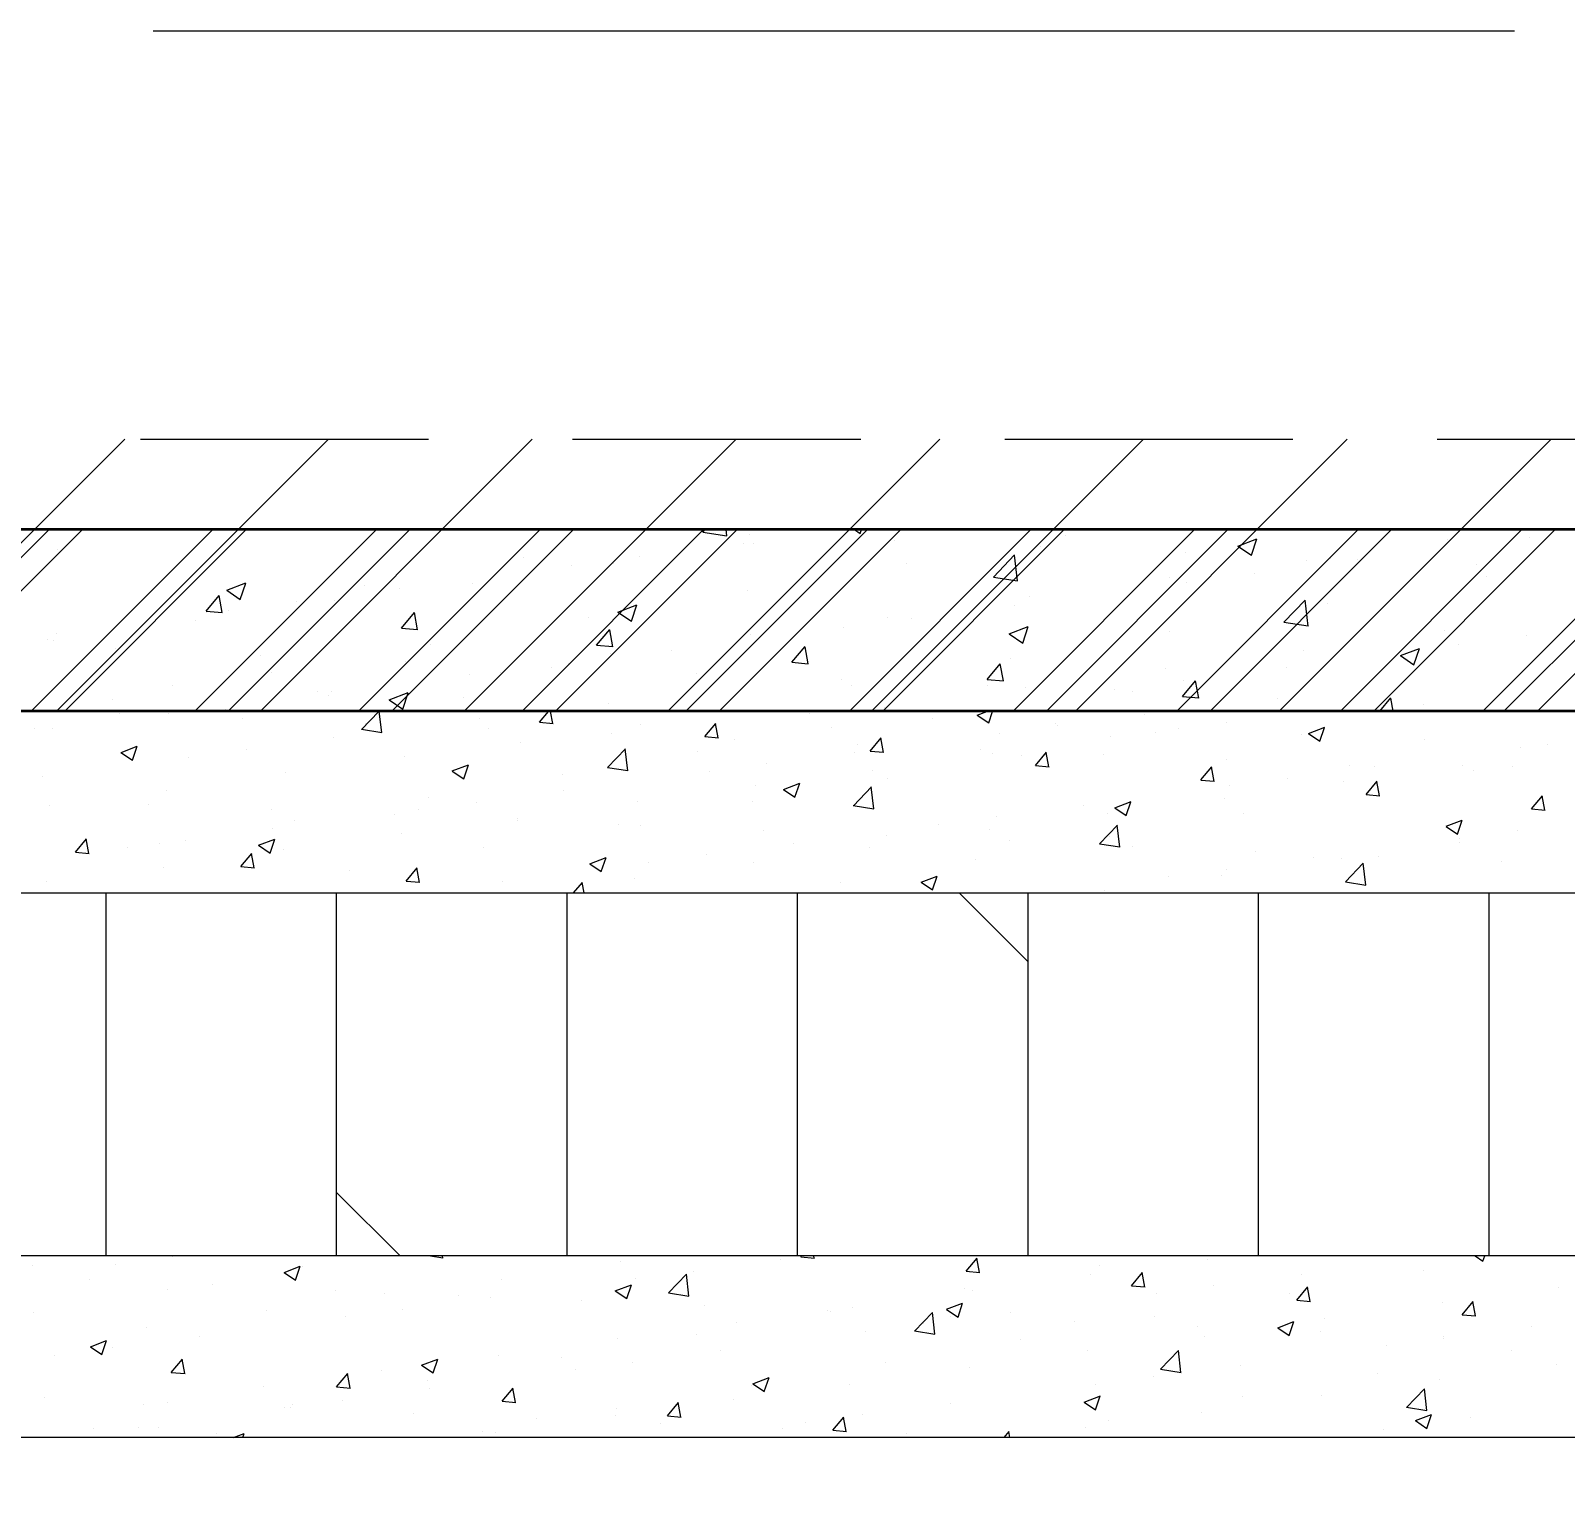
# Model space of a CAD drawing. Header units: millimetres. Extents: x 115500 to 206800, y -6300 to 53700.
# Drawn here: x 136315 to 138006, y 7281 to 8900 of the extents above; entities that cross this region are included whole.
import ezdxf

# ---------------------------------------------------------------- set-up
doc = ezdxf.new("R2010")
doc.units = ezdxf.units.MM
doc.linetypes.add('HIDDEN2', pattern=[4.7625, 3.175, -1.5875])
doc.linetypes.add('HT_Grid$0$CENTER2', pattern=[1.125, 0.75, -0.125, 0.125, -0.125])
doc.layers.get('Defpoints').update_dxf_attribs({"color": 151, "lineweight": 9})
for name, color, linetype, lineweight in [('HT_Dim Grid$0$NDC_S_DIM', 1, 'Continuous', 15), ('HT_Grid$0$NDC_S_AXIS', 5, 'HT_Grid$0$CENTER2', 13), ('NDC_S_BEAM', 3, 'HIDDEN2', 20), ('NDC_S_HATCH MATERIAL', 8, 'Continuous', 13), ('NDC_S_SLAB', 2, 'Continuous', 20), ('NDC_S_WALL', 6, 'Continuous', 35)]:
    doc.layers.add(name, color=color, linetype=linetype, lineweight=lineweight)
doc.styles.add('HT_Dim Grid$0$NDC_DIM', font='', dxfattribs={"width": 0.75})
doc.styles.get('HT_Dim Grid$0$NDC_DIM').set_extended_font_data('Dotum')
doc.dimstyles.new('HT_Dim Grid$0$NDC_dim_150', dxfattribs={"dimscale": 150, "dimtxt": 2.5, "dimasz": 1.5, "dimexe": 1.5, "dimexo": 2.5, "dimgap": 1, "dimtad": 1, "dimdec": 0, "dimzin": 0, "dimdsep": 46, "dimtxsty": 'HT_Dim Grid$0$NDC_DIM', "dimblk": 'HT_Dim Grid$0$DIMMARK', "dimcen": 0.09, "dimdle": 1.2, "dimclrd": 1, "dimclre": 1, "dimclrt": 3, "dimadec": 0, "dimazin": 0, "dimtfac": 1, "dimtdec": 0, "dimtix": 1, "dimtofl": 0, "dimtmove": 0, "dimatfit": 3, "dimfxl": 8, "dimfxlon": 1, "dimtolj": 1, "dimtzin": 0, "dimarcsym": 0})

# ---------------------------------------------------------------- blocks, each defined once
blk = doc.blocks.new('HT_Dim Grid$0$DIMMARK')
at = {"layer": 'HT_Dim Grid$0$NDC_S_DIM', "color": 1}
blk.add_line((-1.5, 0), (1, 0), dxfattribs=at)
at = {"layer": 'HT_Dim Grid$0$NDC_S_DIM', "color": 2, "const_width": 0.1}
blk.add_lwpolyline([(-0.4243, -0.4243), (0.4243, 0.4243)], dxfattribs=at)
blk = doc.blocks.new('*D64')
at = {"layer": 'Defpoints', "color": 0, "ltscale": 200, "transparency": 16777216}
for p in [(130700, 8900), (191600, 8900), (191600, -3900)]:
    blk.add_point(p, dxfattribs=at)
at = {"layer": 'HT_Dim Grid$0$NDC_S_DIM', "color": 1, "lineweight": -2, "ltscale": 200, "transparency": 16777216}
for p, q in [((130700, -2700), (130700, -4125)), ((191600, -2700), (191600, -4125)), ((130925, -3900), (191375, -3900))]:
    blk.add_line(p, q, dxfattribs=at)
at = {"layer": 'HT_Dim Grid$0$NDC_S_DIM', "color": 1, "lineweight": -2, "ltscale": 200, "transparency": 16777216, "xscale": 225, "yscale": 225, "zscale": 225, "rotation": 180}
blk.add_blockref('HT_Dim Grid$0$DIMMARK', (130700, -3900), dxfattribs=at)
at = {"layer": 'HT_Dim Grid$0$NDC_S_DIM', "color": 1, "lineweight": -2, "ltscale": 200, "transparency": 16777216, "xscale": 225, "yscale": 225, "zscale": 225}
blk.add_blockref('HT_Dim Grid$0$DIMMARK', (191600, -3900), dxfattribs=at)
at = {"layer": 'HT_Dim Grid$0$NDC_S_DIM', "color": 3, "ltscale": 200, "transparency": 16777216, "insert": (161150, -3562.2), "char_height": 375, "attachment_point": 5, "style": 'HT_Dim Grid$0$NDC_DIM'}
blk.add_mtext('\\A1;60900', dxfattribs=at)
blk = doc.blocks.new('*D69')
at = {"layer": 'Defpoints', "color": 0, "ltscale": 200, "transparency": 16777216}
for p in [(130700, 8900), (140350, 8900), (140350, -2700)]:
    blk.add_point(p, dxfattribs=at)
at = {"layer": 'HT_Dim Grid$0$NDC_S_DIM', "color": 1, "lineweight": -2, "ltscale": 200, "transparency": 16777216}
for p, q in [((130700, -1500), (130700, -2925)), ((140350, -1500), (140350, -2925)), ((130925, -2700), (140125, -2700))]:
    blk.add_line(p, q, dxfattribs=at)
at = {"layer": 'HT_Dim Grid$0$NDC_S_DIM', "color": 1, "lineweight": -2, "ltscale": 200, "transparency": 16777216, "xscale": 225, "yscale": 225, "zscale": 225, "rotation": 180}
blk.add_blockref('HT_Dim Grid$0$DIMMARK', (130700, -2700), dxfattribs=at)
at = {"layer": 'HT_Dim Grid$0$NDC_S_DIM', "color": 1, "lineweight": -2, "ltscale": 200, "transparency": 16777216, "xscale": 225, "yscale": 225, "zscale": 225}
blk.add_blockref('HT_Dim Grid$0$DIMMARK', (140350, -2700), dxfattribs=at)
at = {"layer": 'HT_Dim Grid$0$NDC_S_DIM', "color": 3, "ltscale": 200, "transparency": 16777216, "insert": (135525, -2362.2), "char_height": 375, "attachment_point": 5, "style": 'HT_Dim Grid$0$NDC_DIM'}
blk.add_mtext('\\A1;9650', dxfattribs=at)

msp = doc.modelspace()

# ---------------------------------------------------------------- linework, layer by layer
at = {"layer": 'HT_Grid$0$NDC_S_AXIS', "ltscale": 2000}
msp.add_line((120700, 8900), (201600, 8900), dxfattribs=at)
at = {"layer": 'NDC_S_BEAM', "ltscale": 100}
msp.add_line((124053.4, 8450), (150900, 8450), dxfattribs=at)
at = {"layer": 'NDC_S_HATCH MATERIAL', "linetype": 'Continuous', "ltscale": 100}
for p, q in [((136118.6, 8150), (136418.6, 8450)), ((136343.2, 8150), (136643.2, 8450)), ((136567.7, 8150), (136867.7, 8450)), ((136792.2, 8150), (137092.2, 8450)), ((137016.7, 8150), (137316.7, 8450)), ((137241.2, 8150), (137541.2, 8450)), ((137465.7, 8150), (137765.7, 8450)), ((137690.2, 8150), (137990.2, 8450)), ((137914.7, 8150), (138214.7, 8450)), ((136135.3, 8150.4), (136335.3, 8350.4)), ((136172, 8150.4), (136372, 8350.4)), ((136315.6, 8150.4), (136515.6, 8350.4)), ((136352.4, 8150.4), (136552.4, 8350.4)), ((136495.9, 8150.4), (136695.9, 8350.4)), ((136532.7, 8150.4), (136732.7, 8350.4)), ((136676.2, 8150.4), (136876.2, 8350.4)), ((136713, 8150.4), (136913, 8350.4)), ((136856.5, 8150.4), (137056.5, 8350.4)), ((136893.3, 8150.4), (137093.3, 8350.4)), ((137033.1, 8349.2), (137033.1, 8349.2)), ((137036.9, 8150.4), (137236.9, 8350.4)), ((137055.6, 8347.6), (137058.2, 8350.4)), ((137055.6, 8347.6), (137082.2, 8343.4)), ((137073.6, 8150.4), (137273.6, 8350.4)), ((137082.2, 8343.4), (137081.4, 8350.4)), ((137107, 8345.1), (137107, 8345.1)), ((137217.2, 8150.4), (137417.2, 8350.4)), ((137222.7, 8350.4), (137229, 8346.1)), ((137229, 8346), (137230.5, 8350.4)), ((137253.9, 8150.4), (137453.9, 8350.4)), ((137267.2, 8338.3), (137267.2, 8338.3)), ((137397.5, 8150.4), (137597.5, 8350.4)), ((137434.2, 8150.4), (137634.2, 8350.4)), ((137454.9, 8343.4), (137454.9, 8343.4)), ((137577.8, 8150.4), (137777.8, 8350.4)), ((137614.5, 8150.4), (137814.5, 8350.4)), ((137645.2, 8332.2), (137666.2, 8340.2)), ((137660.2, 8322), (137666.2, 8340.1)), ((137758.1, 8150.4), (137958.1, 8350.4)), ((137794.9, 8150.4), (137994.9, 8350.4)), ((137876.6, 8339.2), (137876.6, 8339.2)), ((137938.4, 8150.4), (138138.4, 8350.4)), ((137966.8, 8341.7), (137966.8, 8341.7)), ((137975.2, 8150.4), (138175.2, 8350.4)), ((136344, 8328), (136344, 8328)), ((136986.2, 8320.6), (136986.2, 8320.6)), ((137099.9, 8335.5), (137099.9, 8335.5)), ((137111.6, 8334.6), (137111.6, 8334.6)), ((137375.7, 8297.9), (137399.1, 8322.3)), ((137402.4, 8293.7), (137399.1, 8322.2)), ((137427.3, 8331.6), (137427.3, 8331.6)), ((137587.5, 8324.8), (137587.5, 8324.8)), ((137645.2, 8332.2), (137660.2, 8322.1)), ((136858.1, 8319.2), (136858.1, 8319.2)), ((136911.1, 8310.7), (136911.1, 8310.7)), ((136957.5, 8313.4), (136957.5, 8313.4)), ((137279.9, 8313.4), (137279.9, 8313.4)), ((137720.8, 8316.7), (137720.8, 8316.7)), ((137747.6, 8318), (137747.6, 8318)), ((137777.3, 8316.8), (137777.3, 8316.8)), ((137907.8, 8311.3), (137907.8, 8311.3)), ((136530.9, 8283.5), (136551.9, 8291.5)), ((136545.8, 8273.3), (136551.9, 8291.4)), ((136683.2, 8289.1), (136683.2, 8289.1)), ((136801.7, 8290.9), (136801.7, 8290.9)), ((137375.7, 8297.9), (137402.4, 8293.8)), ((137569.3, 8297.5), (137569.3, 8297.5)), ((137588.6, 8291.9), (137588.6, 8291.9)), ((137663.7, 8301.8), (137663.7, 8301.8)), ((137919.4, 8298.5), (137919.4, 8298.5)), ((136508.2, 8260.5), (136522.6, 8277.8)), ((136526.1, 8258.9), (136522.6, 8277.7)), ((136530.9, 8283.5), (136545.8, 8273.4)), ((136608, 8270.8), (136608, 8270.8)), ((136650.2, 8271.7), (136650.2, 8271.7)), ((136721.7, 8285.7), (136721.7, 8285.7)), ((137105, 8283.3), (137105, 8283.3)), ((137415.3, 8276.4), (137415.3, 8276.4)), ((137695.9, 8248.3), (137719.3, 8272.6)), ((137722.6, 8244), (137719.3, 8272.5)), ((136508.2, 8260.5), (136526.1, 8259)), ((136508.2, 8259.1), (136508.2, 8259.1)), ((136532.9, 8260.9), (136532.9, 8260.9)), ((136723.4, 8241.7), (136737.8, 8258.9)), ((136741.3, 8240), (136737.8, 8258.8)), ((136930, 8253.3), (136930, 8253.3)), ((136962, 8259.4), (136983, 8267.5)), ((136962, 8259.4), (136976.9, 8249.4)), ((136977, 8249.3), (136983, 8267.4)), ((137259.5, 8253.9), (137259.5, 8253.9)), ((137399.1, 8267), (137399.1, 8267)), ((137744.4, 8268.4), (137744.4, 8268.4)), ((136343.5, 8236), (136343.5, 8236)), ((136496.2, 8250.6), (136496.2, 8250.6)), ((136723.4, 8241.7), (136741.3, 8240.1)), ((136938.5, 8222.9), (136953, 8240.1)), ((136956.5, 8221.2), (136953, 8240)), ((137210.4, 8242.2), (137210.4, 8242.2)), ((137285.5, 8252), (137285.5, 8252)), ((137393.2, 8235.4), (137414.2, 8243.5)), ((137393.2, 8235.4), (137408.1, 8225.3)), ((137408.1, 8225.2), (137414.2, 8243.4)), ((137569.5, 8238.4), (137569.5, 8238.4)), ((137695.9, 8248.3), (137722.6, 8244.1)), ((137873, 8239.3), (137873, 8239.3)), ((136333.3, 8229.1), (136333.3, 8229.1)), ((136340.3, 8228.1), (136340.3, 8228.1)), ((136408, 8218.9), (136408, 8218.9)), ((136755.1, 8223.3), (136755.1, 8223.3)), ((136938.5, 8222.9), (136956.5, 8221.3)), ((137107.9, 8234.7), (137107.9, 8234.7)), ((137153.7, 8204.1), (137168.2, 8221.3)), ((137171.7, 8202.4), (137168.2, 8221.2)), ((137824.3, 8211.4), (137845.3, 8219.4)), ((137839.2, 8201.2), (137845.3, 8219.3)), ((137887.8, 8223.4), (137887.8, 8223.4)), ((137963, 8233.3), (137963, 8233.3)), ((136568.2, 8212.1), (136568.2, 8212.1)), ((136728.3, 8205.3), (136728.3, 8205.3)), ((136907.3, 8202.3), (136907.3, 8202.3)), ((136953.9, 8213.6), (136953.9, 8213.6)), ((137020.9, 8217.2), (137020.9, 8217.2)), ((137153.7, 8204.1), (137171.6, 8202.5)), ((137368.9, 8185.2), (137383.4, 8202.5)), ((137386.8, 8183.5), (137383.4, 8202.4)), ((137394.5, 8208.4), (137394.5, 8208.4)), ((137717.2, 8216.9), (137717.2, 8216.9)), ((137824.3, 8211.4), (137839.2, 8201.3)), ((136580.1, 8193.2), (136580.1, 8193.2)), ((136798.1, 8191.1), (136798.1, 8191.1)), ((136832.2, 8192.4), (136832.2, 8192.4)), ((136888.5, 8198.6), (136888.5, 8198.6)), ((137048.6, 8191.8), (137048.6, 8191.8)), ((137208.8, 8185), (137208.8, 8185)), ((137368.9, 8185.2), (137386.8, 8183.7)), ((137565.6, 8197.6), (137565.6, 8197.6)), ((137698.4, 8198.5), (137698.4, 8198.5)), ((136471.3, 8178.6), (136471.3, 8178.6)), ((136631.4, 8171.8), (136631.4, 8171.8)), ((136646.5, 8171.9), (136646.5, 8171.9)), ((136710, 8162.7), (136731, 8170.7)), ((136724.9, 8152.5), (136731, 8170.6)), ((137219.6, 8178.3), (137219.6, 8178.3)), ((137368.9, 8178.3), (137368.9, 8178.3)), ((137411.6, 8176.5), (137411.6, 8176.5)), ((137509.7, 8173.6), (137509.7, 8173.6)), ((137529.1, 8171.5), (137529.1, 8171.5)), ((137584.1, 8166.4), (137598.5, 8183.6)), ((137584.8, 8183.5), (137584.8, 8183.5)), ((137602, 8164.7), (137598.5, 8183.5)), ((136405.2, 8163.2), (136405.2, 8163.2)), ((136492.5, 8150.7), (136492.5, 8150.7)), ((136529.1, 8152.5), (136529.1, 8152.5)), ((136642.7, 8167.4), (136642.7, 8167.4)), ((136710, 8162.7), (136724.9, 8152.6)), ((136791.6, 8165), (136791.6, 8165)), ((136951.7, 8158.3), (136951.7, 8158.3)), ((137111.9, 8151.5), (137111.9, 8151.5)), ((137255.8, 8154), (137255.8, 8154)), ((137584.1, 8166.4), (137602, 8164.8)), ((137689.2, 8164.7), (137689.2, 8164.7)), ((137801.6, 8150.4), (137813.7, 8164.8)), ((137816.4, 8150.4), (137813.7, 8164.7)), ((137849.4, 8158), (137849.4, 8158)), ((136412.8, 8148.1), (136412.8, 8148.1)), ((136467.3, 8147.6), (136467.3, 8147.6)), ((136548.4, 8142.4), (136548.4, 8142.4)), ((136679.3, 8130.2), (136698.4, 8150)), ((136683.9, 8136.6), (136683.9, 8136.6)), ((136701.9, 8126.7), (136699.1, 8150)), ((136809, 8141.8), (136809, 8141.8)), ((136875.5, 8138.1), (136885.5, 8150)), ((136875.5, 8138.1), (136890.7, 8136.8)), ((136890.3, 8136.7), (136887.9, 8150)), ((136986.8, 8135.3), (136986.8, 8135.3)), ((137057.7, 8122.2), (137069.9, 8136.8)), ((137072.5, 8120.8), (137069.6, 8136.7)), ((137172.7, 8147.8), (137172.7, 8147.8)), ((137308.3, 8142.1), (137308.3, 8142.1)), ((137357.9, 8145.9), (137370.6, 8137.4)), ((137358, 8146), (137368.4, 8150)), ((137370.6, 8137.4), (137374.8, 8150)), ((137443.9, 8136.4), (137443.9, 8136.4)), ((137446.2, 8134.3), (137446.2, 8134.3)), ((137542.4, 8147), (137542.4, 8147)), ((137633, 8138), (137633, 8138)), ((136319.5, 8130.7), (136319.5, 8130.7)), ((136339, 8131.3), (136339, 8131.3)), ((136648.6, 8120.7), (136648.6, 8120.7)), ((136679.3, 8130.3), (136701.9, 8126.8)), ((136819.5, 8130.9), (136819.5, 8130.9)), ((136955.1, 8125.2), (136955.1, 8125.2)), ((137057.7, 8122.2), (137072.9, 8120.8)), ((137090.7, 8119.5), (137090.7, 8119.5)), ((137197.8, 8131.8), (137197.8, 8131.8)), ((137239.9, 8106.2), (137252.1, 8120.8)), ((137254.7, 8104.8), (137251.8, 8120.7)), ((137382.6, 8125.9), (137382.6, 8125.9)), ((137504.7, 8121.8), (137504.7, 8121.8)), ((137554.9, 8126.8), (137554.9, 8126.8)), ((137579.5, 8130.7), (137579.5, 8130.7)), ((137715.1, 8124.9), (137715.1, 8124.9)), ((137723, 8125.7), (137740.8, 8132.5)), ((137723, 8125.6), (137735.6, 8117.1)), ((137735.6, 8117.1), (137740.7, 8132.4)), ((137850.7, 8119.2), (137850.7, 8119.2)), ((136414.4, 8104.7), (136427.1, 8096.2)), ((136414.5, 8104.8), (136432.3, 8111.6)), ((136427.1, 8096.2), (136432.2, 8111.5)), ((136552.4, 8108), (136552.4, 8108)), ((136726.5, 8100), (136726.5, 8100)), ((136854.8, 8116.2), (136854.8, 8116.2)), ((136950.4, 8088.1), (136970.2, 8108.7)), ((136972.9, 8084.6), (136970.1, 8108.7)), ((137049.6, 8106.3), (137049.6, 8106.3)), ((137222.2, 8104.8), (137222.2, 8104.8)), ((137226.3, 8113.7), (137226.3, 8113.7)), ((137239.9, 8106.2), (137255.1, 8104.9)), ((137361.9, 8108), (137361.9, 8108)), ((137374.3, 8103.9), (137374.3, 8103.9)), ((137406.8, 8101.4), (137406.8, 8101.4)), ((137422.1, 8090.3), (137434.3, 8104.9)), ((137436.9, 8088.9), (137433.9, 8104.8)), ((137497.5, 8102.3), (137497.5, 8102.3)), ((137956.2, 8110.1), (137956.2, 8110.1)), ((137986.3, 8113.5), (137986.3, 8113.5)), ((136488.8, 8099.7), (136488.8, 8099.7)), ((136779.5, 8084.4), (136797.3, 8091.2)), ((136779.5, 8084.3), (136792.1, 8075.8)), ((136792.1, 8075.8), (136797.3, 8091.2)), ((136950.4, 8088.3), (136973, 8084.8)), ((137062.4, 8083.8), (137062.4, 8083.8)), ((137126, 8092.2), (137126, 8092.2)), ((137242.4, 8084.9), (137242.4, 8084.9)), ((137422.1, 8090.3), (137437.3, 8089)), ((137604.3, 8074.4), (137616.5, 8088.9)), ((137619.1, 8072.9), (137616.1, 8088.9)), ((137633.1, 8096.5), (137633.1, 8096.5)), ((137768.7, 8090.8), (137768.7, 8090.8)), ((137795.7, 8089), (137795.7, 8089)), ((137892.3, 8090.4), (137892.3, 8090.4)), ((137904.3, 8085.1), (137904.3, 8085.1)), ((137948.2, 8088.8), (137948.2, 8088.8)), ((136328.4, 8078.5), (136328.4, 8078.5)), ((136596.1, 8082.1), (136596.1, 8082.1)), ((136901.5, 8080.9), (136901.5, 8080.9)), ((137114.1, 8068.6), (137114.1, 8068.6)), ((137144.5, 8064.1), (137162.3, 8070.9)), ((137157.1, 8055.5), (137162.3, 8070.8)), ((137221.5, 8046.1), (137241.3, 8066.7)), ((137244, 8042.6), (137241.2, 8066.7)), ((137258.6, 8076), (137258.6, 8076)), ((137604.3, 8074.3), (137619.4, 8073)), ((137636, 8067.9), (137636, 8067.9)), ((137699.5, 8076.3), (137699.5, 8076.3)), ((137761.9, 8072.5), (137761.9, 8072.5)), ((137786.4, 8058.4), (137798.7, 8073)), ((137801.3, 8057), (137798.3, 8072.9)), ((136464.2, 8063), (136464.2, 8063)), ((136753.4, 8055.5), (136753.4, 8055.5)), ((136805.8, 8050), (136805.8, 8050)), ((136902, 8062.7), (136902, 8062.7)), ((136983.7, 8050.7), (136983.7, 8050.7)), ((137110.5, 8050.6), (137110.5, 8050.6)), ((137144.5, 8064), (137157.1, 8055.5)), ((137509.6, 8043.7), (137527.4, 8050.6)), ((137522.2, 8035.1), (137527.3, 8050.5)), ((137629.9, 8053.5), (137629.9, 8053.5)), ((137786.4, 8058.4), (137801.6, 8057.1)), ((137800, 8063.4), (137800, 8063.4)), ((137968.6, 8042.5), (137980.9, 8057.1)), ((137983.4, 8041.1), (137980.5, 8057)), ((136335.9, 8046.8), (136335.9, 8046.8)), ((136444.3, 8047.4), (136444.3, 8047.4)), ((136579.9, 8041.7), (136579.9, 8041.7)), ((136715.4, 8035.9), (136715.4, 8035.9)), ((136742.2, 8041.6), (136742.2, 8041.6)), ((137221.4, 8046.2), (137244, 8042.7)), ((137379.3, 8034.1), (137379.3, 8034.1)), ((137475.5, 8046.8), (137475.5, 8046.8)), ((137501.6, 8037.2), (137501.6, 8037.2)), ((137509.5, 8043.7), (137522.2, 8035.1)), ((137651.9, 8037.9), (137651.9, 8037.9)), ((137968.6, 8042.5), (137983.8, 8041.1)), ((136581.8, 8020.5), (136581.8, 8020.5)), ((136605.3, 8030), (136605.3, 8030)), ((136723.5, 8015.4), (136723.5, 8015.4)), ((136851, 8030.2), (136851, 8030.2)), ((136851.8, 8031.7), (136851.8, 8031.7)), ((136962.4, 8025.1), (136962.4, 8025.1)), ((136986.6, 8024.5), (136986.6, 8024.5)), ((137122.2, 8018.7), (137122.2, 8018.7)), ((137315.8, 8025.8), (137315.8, 8025.8)), ((137371.2, 8019.3), (137371.2, 8019.3)), ((137492.6, 8004), (137512.4, 8024.7)), ((137515.1, 8000.5), (137512.3, 8024.6)), ((137874.6, 8023.4), (137892.4, 8030.2)), ((137874.6, 8023.3), (137887.2, 8014.8)), ((137887.2, 8014.8), (137892.3, 8030.2)), ((137952.9, 8018.3), (137952.9, 8018.3)), ((136364.2, 7994.9), (136376.5, 8009.5)), ((136379, 7993.5), (136376.1, 8009.4)), ((136422, 7999.5), (136422, 7999.5)), ((136457.1, 8004.6), (136457.1, 8004.6)), ((136485.6, 8007.9), (136485.6, 8007.9)), ((136566.1, 8002.5), (136583.9, 8009.3)), ((136566.1, 8002.4), (136578.7, 7993.9)), ((136578.7, 7993.9), (136583.8, 8009.3)), ((136814.2, 7999.7), (136814.2, 7999.7)), ((137155.3, 8004.6), (137155.3, 8004.6)), ((137239.3, 8000.3), (137239.3, 8000.3)), ((137257.8, 8013), (137257.8, 8013)), ((137393.4, 8007.3), (137393.4, 8007.3)), ((137492.5, 8004.2), (137515.1, 8000.7)), ((137503.8, 8012.5), (137503.8, 8012.5)), ((137529, 8001.5), (137529, 8001.5)), ((137889.2, 8005.9), (137889.2, 8005.9)), ((137889.3, 8009.9), (137889.3, 8009.9)), ((136364.2, 7994.9), (136379.4, 7993.5)), ((136546.4, 7978.9), (136558.6, 7993.5)), ((136561.2, 7977.5), (136558.3, 7993.4)), ((136593, 7997.5), (136593, 7997.5)), ((136931.1, 7982.1), (136948.9, 7989)), ((136931.1, 7982.1), (136943.7, 7973.6)), ((136943.7, 7973.6), (136948.9, 7988.9)), ((136995.6, 7983.6), (136995.6, 7983.6)), ((137059.1, 7992), (137059.1, 7992)), ((137111, 7984), (137111, 7984)), ((137355.6, 7987.1), (137355.6, 7987.1)), ((137664.6, 7995.8), (137664.6, 7995.8)), ((137728.9, 7988.8), (137728.9, 7988.8)), ((137758.8, 7988), (137758.8, 7988)), ((137763.7, 7962), (137783.4, 7982.6)), ((137786.2, 7958.5), (137783.4, 7982.6)), ((137800.2, 7990.1), (137800.2, 7990.1)), ((137935.8, 7984.4), (137935.8, 7984.4)), ((136461.1, 7978.5), (136461.1, 7978.5)), ((136546.4, 7978.9), (136561.6, 7977.6)), ((136666.1, 7974.3), (136666.1, 7974.3)), ((136728.6, 7963), (136740.8, 7977.6)), ((136743.4, 7961.6), (136740.5, 7977.5)), ((136980.6, 7966.2), (136980.6, 7966.2)), ((137296.2, 7961.8), (137313.9, 7968.6)), ((137308.8, 7953.2), (137313.9, 7968.6)), ((137569.1, 7967.7), (137569.1, 7967.7)), ((137626.8, 7968.9), (137626.8, 7968.9)), ((137632.7, 7976.1), (137632.7, 7976.1)), ((136332.8, 7962.2), (136332.8, 7962.2)), ((136398, 7550), (136398, 7950)), ((136652, 7550), (136652, 7950)), ((136728.6, 7963), (136743.8, 7961.7)), ((136835.1, 7962.5), (136835.1, 7962.5)), ((136906, 7550), (136906, 7950)), ((136913.2, 7950), (136923, 7961.6)), ((136924.8, 7950), (136922.6, 7961.6)), ((137160, 7550), (137160, 7950)), ((137207.5, 7961.7), (137207.5, 7961.7)), ((137296.1, 7961.7), (137308.8, 7953.2)), ((137414, 7874), (137337.9, 7950)), ((137414, 7550), (137414, 7950)), ((137498.6, 7952.7), (137498.6, 7952.7)), ((137668, 7550), (137668, 7950)), ((137763.6, 7962.1), (137786.2, 7958.6)), ((137922, 7550), (137922, 7950)), ((136721.9, 7550), (136652, 7620)), ((136471.7, 7549.1), (136471.7, 7549.1)), ((136755.4, 7550), (136769.2, 7547.9)), ((136769.2, 7547.7), (136768.9, 7550)), ((136965.1, 7543.4), (136965.1, 7543.4)), ((137141.4, 7545.9), (137141.4, 7545.9)), ((137163.4, 7549), (137164.3, 7550)), ((137163.4, 7549), (137178.6, 7547.7)), ((137178.2, 7547.6), (137177.8, 7550)), ((137345.6, 7533.1), (137357.9, 7547.7)), ((137360.4, 7531.7), (137357.5, 7547.6)), ((137611.4, 7546.2), (137611.4, 7546.2)), ((137906.6, 7550), (137915.2, 7544.2)), ((137915.2, 7544.2), (137917.2, 7550)), ((136317.4, 7539.4), (136317.4, 7539.4)), ((136408.1, 7540.7), (136408.1, 7540.7)), ((136594.1, 7531.8), (136611.9, 7538.7)), ((136594.1, 7531.8), (136606.7, 7523.3)), ((136606.7, 7523.3), (136611.9, 7538.6)), ((136614.2, 7538.3), (136614.2, 7538.3)), ((137017.8, 7509.2), (137037.6, 7529.8)), ((137040.3, 7505.7), (137037.5, 7529.8)), ((137045.2, 7533.2), (137045.2, 7533.2)), ((137345.6, 7533.1), (137360.8, 7531.7)), ((137483.1, 7529.9), (137483.1, 7529.9)), ((137492.5, 7539.3), (137492.5, 7539.3)), ((137527.8, 7517.1), (137540, 7531.7)), ((137542.6, 7515.7), (137539.7, 7531.6)), ((137715, 7530), (137715, 7530)), ((137849.7, 7534.4), (137849.7, 7534.4)), ((136379.9, 7523.8), (136379.9, 7523.8)), ((136466.1, 7512.9), (136466.1, 7512.9)), ((136515.5, 7518.1), (136515.5, 7518.1)), ((136651, 7512.4), (136651, 7512.4)), ((136833.2, 7524.3), (136833.2, 7524.3)), ((136959.1, 7511.5), (136976.9, 7518.3)), ((136959.1, 7511.4), (136971.7, 7502.9)), ((136971.7, 7502.9), (136976.9, 7518.3)), ((136981.7, 7524.9), (136981.7, 7524.9)), ((137017.7, 7509.3), (137040.3, 7505.8)), ((137344.4, 7513.9), (137344.4, 7513.9)), ((137352.7, 7512), (137352.7, 7512)), ((137527.8, 7517.1), (137543, 7515.8)), ((137555.2, 7509), (137555.2, 7509)), ((137618.8, 7517.4), (137618.8, 7517.4)), ((137701.5, 7509), (137701.5, 7509)), ((137710, 7501.2), (137722.2, 7515.8)), ((137724.8, 7499.8), (137721.9, 7515.7)), ((137999, 7514.8), (137999, 7514.8)), ((136704.9, 7508.1), (136704.9, 7508.1)), ((136786.6, 7506.7), (136786.6, 7506.7)), ((136821.2, 7503.7), (136821.2, 7503.7)), ((136922.2, 7500.9), (136922.2, 7500.9)), ((137057.8, 7495.2), (137057.8, 7495.2)), ((137220.8, 7493), (137220.8, 7493)), ((137324.2, 7491.2), (137341.9, 7498)), ((137336.8, 7482.6), (137341.9, 7497.9)), ((137710, 7501.2), (137725.2, 7499.8)), ((137870.7, 7498.5), (137870.7, 7498.5)), ((137892.2, 7485.2), (137904.4, 7499.8)), ((137907, 7483.8), (137904, 7499.8)), ((136318, 7487.5), (136318, 7487.5)), ((136574.5, 7490.2), (136574.5, 7490.2)), ((136661.5, 7482.7), (136661.5, 7482.7)), ((136725, 7491.1), (136725, 7491.1)), ((137092.5, 7476.7), (137092.5, 7476.7)), ((137193.4, 7489.5), (137193.4, 7489.5)), ((137196.3, 7488.5), (137196.3, 7488.5)), ((137288.9, 7467.1), (137308.6, 7487.8)), ((137298.6, 7475.2), (137298.6, 7475.2)), ((137311.4, 7463.6), (137308.6, 7487.8)), ((137324.1, 7491.1), (137336.8, 7482.6)), ((137329, 7483.7), (137329, 7483.7)), ((137394.8, 7487.9), (137394.8, 7487.9)), ((137464.6, 7478), (137464.6, 7478)), ((137553.4, 7483.6), (137553.4, 7483.6)), ((137689.2, 7470.8), (137707, 7477.6)), ((137701.8, 7462.2), (137706.9, 7477.6)), ((137740.2, 7480.6), (137740.2, 7480.6)), ((137892.2, 7485.2), (137907.4, 7483.9)), ((136442.6, 7471.1), (136442.6, 7471.1)), ((136501, 7461.6), (136501, 7461.6)), ((136962.1, 7458.8), (136962.1, 7458.8)), ((137048.1, 7463), (137048.1, 7463)), ((137235, 7466.8), (137235, 7466.8)), ((137288.8, 7467.3), (137311.4, 7463.8)), ((137405.3, 7458.1), (137405.3, 7458.1)), ((137600.2, 7472.3), (137600.2, 7472.3)), ((137608.3, 7461.6), (137608.3, 7461.6)), ((137689.2, 7470.8), (137701.8, 7462.2)), ((137735.8, 7466.6), (137735.8, 7466.6)), ((137871.4, 7460.8), (137871.4, 7460.8)), ((137872.2, 7459.3), (137872.2, 7459.3)), ((137968.4, 7472), (137968.4, 7472)), ((136341.3, 7440.6), (136341.3, 7440.6)), ((136380.7, 7449.9), (136398.5, 7456.8)), ((136380.7, 7449.9), (136393.3, 7441.3)), ((136393.3, 7441.3), (136398.4, 7456.7)), ((136404.8, 7448.9), (136404.8, 7448.9)), ((137074.6, 7445.7), (137074.6, 7445.7)), ((137480, 7445.3), (137480, 7445.3)), ((137559.9, 7425.1), (137579.7, 7445.7)), ((137582.4, 7421.6), (137579.6, 7445.7)), ((137808.6, 7451), (137808.6, 7451)), ((137946.7, 7445.5), (137946.7, 7445.5)), ((136469.9, 7421.7), (136482.2, 7436.3)), ((136484.7, 7420.3), (136481.8, 7436.2)), ((136745.7, 7429.6), (136763.5, 7436.4)), ((136745.7, 7429.5), (136758.3, 7421)), ((136758.3, 7421), (136763.5, 7436.3)), ((136830.1, 7439.8), (136830.1, 7439.8)), ((136900, 7437.6), (136900, 7437.6)), ((136914.8, 7424.7), (136914.8, 7424.7)), ((136978.4, 7433.1), (136978.4, 7433.1)), ((137257.1, 7432.7), (137257.1, 7432.7)), ((137349.6, 7427.5), (137349.6, 7427.5)), ((137559.9, 7425.2), (137582.5, 7421.7)), ((137648.2, 7429.8), (137648.2, 7429.8)), ((137995.9, 7430.2), (137995.9, 7430.2)), ((136469.9, 7421.7), (136485.1, 7420.4)), ((136652.1, 7405.8), (136664.4, 7420.4)), ((136666.9, 7404.4), (136664, 7420.3)), ((136701.8, 7423.5), (136701.8, 7423.5)), ((136751.9, 7412.2), (136751.9, 7412.2)), ((137109, 7407.3), (137109, 7407.3)), ((137110.7, 7409.2), (137128.5, 7416.1)), ((137110.7, 7409.2), (137123.4, 7400.7)), ((137123.3, 7400.7), (137128.5, 7416)), ((137217.7, 7408.4), (137217.7, 7408.4)), ((137488.4, 7408.8), (137488.4, 7408.8)), ((137552, 7417.2), (137552, 7417.2)), ((137798.5, 7420.1), (137798.5, 7420.1)), ((137867.6, 7414), (137867.6, 7414)), ((136330.4, 7394), (136330.4, 7394)), ((136571.4, 7405.6), (136571.4, 7405.6)), ((136652.1, 7405.8), (136667.3, 7404.4)), ((136658.2, 7390.9), (136658.2, 7390.9)), ((136754.4, 7403.6), (136754.4, 7403.6)), ((136834.3, 7389.8), (136846.6, 7404.4)), ((136834.3, 7389.8), (136849.5, 7388.5)), ((136849.1, 7388.4), (136846.2, 7404.3)), ((137089.4, 7392.2), (137089.4, 7392.2)), ((137475.8, 7388.9), (137493.6, 7395.7)), ((137488.4, 7380.3), (137493.5, 7395.7)), ((137650.4, 7394.7), (137650.4, 7394.7)), ((137737.2, 7396.1), (137737.2, 7396.1)), ((137831, 7383.1), (137850.8, 7403.7)), ((137853.5, 7379.5), (137850.7, 7403.7)), ((136439.5, 7386.6), (136439.5, 7386.6)), ((136466, 7388.3), (136466, 7388.3)), ((136594.6, 7382.5), (136594.6, 7382.5)), ((136601.6, 7382.6), (136601.6, 7382.6)), ((136603.8, 7386.8), (136603.8, 7386.8)), ((136737.2, 7376.9), (136737.2, 7376.9)), ((136959, 7374.3), (136959, 7374.3)), ((136960.9, 7381.9), (136960.9, 7381.9)), ((137016.5, 7373.9), (137028.7, 7388.5)), ((137016.5, 7373.9), (137031.7, 7372.5)), ((137031.3, 7372.5), (137028.4, 7388.4)), ((137231.8, 7375), (137231.8, 7375)), ((137328, 7387.7), (137328, 7387.7)), ((137475.7, 7388.8), (137488.4, 7380.3)), ((137605.2, 7377), (137605.2, 7377)), ((137831, 7383.2), (137853.5, 7379.7)), ((137840.8, 7368.6), (137858.6, 7375.4)), ((137853.4, 7360), (137858.6, 7375.3)), ((136384, 7359.9), (136384, 7359.9)), ((136434.2, 7361.4), (136434.2, 7361.4)), ((136455.6, 7361.3), (136455.6, 7361.3)), ((136812.7, 7356.4), (136812.7, 7356.4)), ((136872.8, 7371.1), (136872.8, 7371.1)), ((137008.4, 7365.4), (137008.4, 7365.4)), ((137143.9, 7359.7), (137143.9, 7359.7)), ((137168.2, 7366.7), (137168.2, 7366.7)), ((137198.7, 7357.9), (137210.9, 7372.5)), ((137198.7, 7357.9), (137213.9, 7356.6)), ((137213.5, 7356.5), (137210.5, 7372.5)), ((137387.6, 7350), (137393.1, 7356.6)), ((137393.9, 7350), (137392.7, 7356.5)), ((137476.9, 7360.8), (137476.9, 7360.8)), ((137502.3, 7369.2), (137502.3, 7369.2)), ((137805.4, 7359.2), (137805.4, 7359.2)), ((137840.8, 7368.5), (137853.4, 7360)), ((137901.6, 7371.8), (137901.6, 7371.8)), ((136519.5, 7354.2), (136519.5, 7354.2)), ((136538.4, 7350), (136550.1, 7354.5)), ((136548.6, 7350), (136550, 7354.4)), ((136827, 7355.2), (136827, 7355.2)), ((137279.5, 7353.9), (137279.5, 7353.9)), ((137741.8, 7350.8), (137741.8, 7350.8))]:
    msp.add_line(p, q, dxfattribs=at)
at = {"layer": 'NDC_S_SLAB', "ltscale": 10}
for p, q in [((128300, 8150), (151200, 8150)), ((128300, 7950), (151000, 7950)), ((151000, 7550), (125900, 7550)), ((151200, 7350), (125900, 7350))]:
    msp.add_line(p, q, dxfattribs=at)
at = {"layer": 'NDC_S_WALL', "ltscale": 100}
for p, q in [((139550, 8350.4), (131500, 8350.4)), ((139750, 8150.4), (131300, 8150.4))]:
    msp.add_line(p, q, dxfattribs=at)

# ---------------------------------------------------------------- dimensions: what is measured, and where the dimension line sits
at = {"layer": 'HT_Dim Grid$0$NDC_S_DIM', "ltscale": 200}
for base, p2, picture, middle in [((191600, -3900), (191600, 8900), '*D64', (161150, -3562.2)), ((140350, -2700), (140350, 8900), '*D69', (135525, -2362.2))]:
    dim = msp.add_linear_dim(base=base, p1=(130700, 8900), p2=p2, dimstyle='HT_Dim Grid$0$NDC_dim_150', override={"dimtmove": 1}, dxfattribs=at)
    dim.commit()
    dim.dimension.update_dxf_attribs({"geometry": picture, "text_midpoint": middle})

doc.saveas('drawing.dxf')
